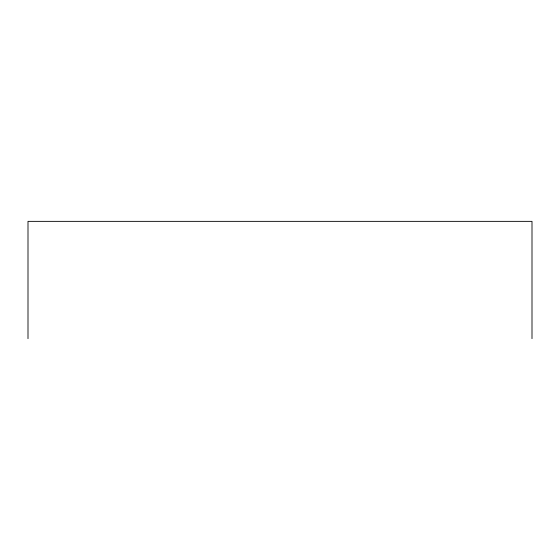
<?xml version="1.0" encoding="UTF-8"?>
<svg xmlns="http://www.w3.org/2000/svg" width="560" height="560" viewBox="0 0 560 560"><rect width="100%" height="100%" fill="white"/><g stroke="black" fill="none" stroke-linecap="round" stroke-linejoin="round"><path stroke-width="0.84" d="M532 338.639L532 221.361L28 221.361L28 338.639"/></g></svg>
